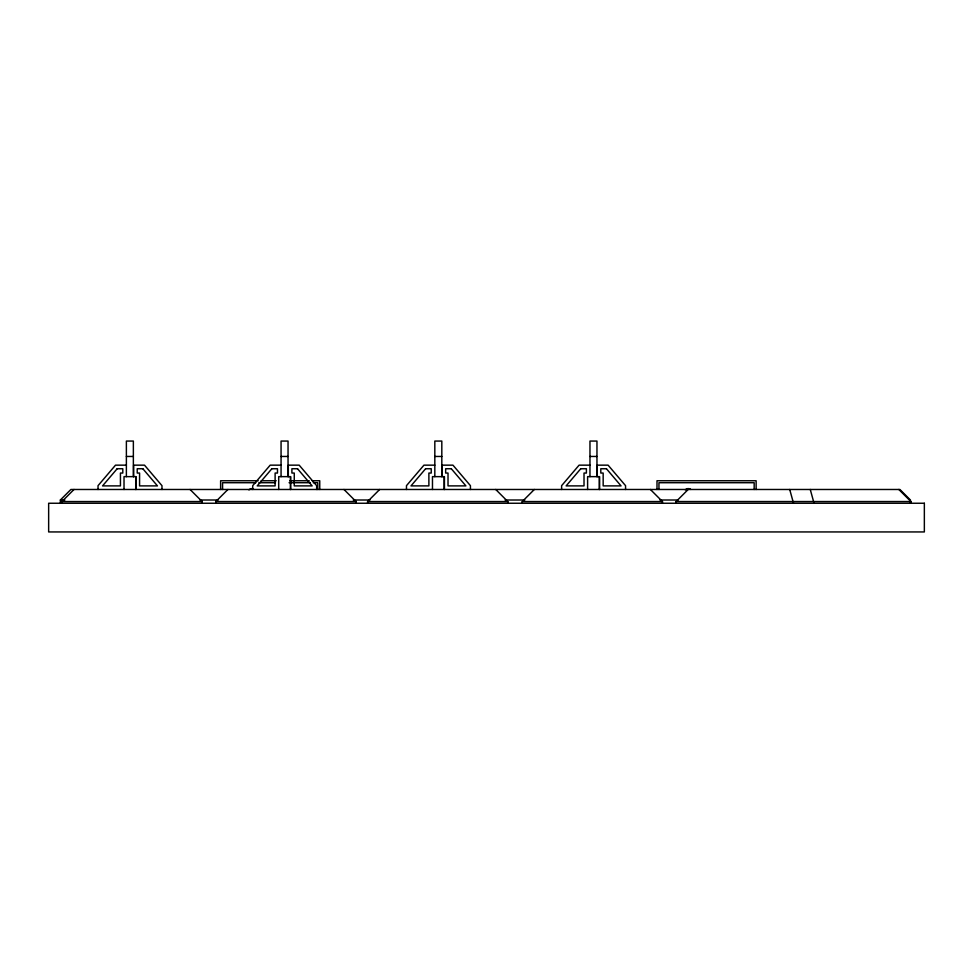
<?xml version="1.0" encoding="UTF-8"?>
<svg xmlns="http://www.w3.org/2000/svg" width="973" height="973" viewBox="0 0 973 973"><rect width="100%" height="100%" fill="white"/><g stroke="black" fill="none" stroke-linecap="round" stroke-linejoin="round"><path stroke-width="1.46" d="M60.362 503.248L60.362 500.013L70.895 489.48L899.891 489.48L910.424 500.013L910.424 503.248M61.919 503.248L61.919 501.557L73.997 489.48M215.836 503.248L215.836 501.557L227.913 489.48M367.587 503.248L367.587 501.557L379.665 489.48M522.258 503.248L522.258 501.557L534.335 489.48M676.113 503.248L676.113 501.545L688.179 489.48M126.381 456.459L133.362 456.459M281.063 456.459L288.044 456.459M434.822 456.459L441.815 456.459M589.966 456.459L596.96 456.459M126.381 465.155L115.507 465.155L98.03 485.673L98.03 489.48M281.063 465.155L270.19 465.155L252.712 485.673L252.712 489.48M434.822 465.155L423.948 465.155L406.471 485.673L406.471 489.48M589.966 465.155L579.093 465.155L561.616 485.673L561.616 489.48M258.173 480.759L220.616 480.759L220.616 489.48M261.178 480.759L276.198 480.759M289.711 480.759L309.244 480.759M312.248 480.759L319.752 480.759L319.752 489.48M255.826 482.717L222.574 482.717L222.574 489.48M258.854 482.717L275.481 482.717M289.078 482.717L310.241 482.717M313.257 482.717L317.794 482.717L317.794 489.48M60.362 500.013L64.875 500.013M199.939 500.013L218.147 500.013M353.272 500.013L369.971 500.013M505.084 500.013L524.824 500.013M659.937 500.013L678.157 500.013M61.919 501.557L202.141 501.557L202.141 503.248M215.836 501.557L356.057 501.557L356.057 503.248M367.587 501.557L507.809 501.557L507.809 503.248M522.258 501.557L662.479 501.557L662.479 503.248M676.113 501.545L910.898 501.545L910.898 503.248M898.833 489.48L910.898 501.545M650.402 489.48L662.479 501.557M495.731 489.48L507.809 501.557M343.98 489.48L356.057 501.557M190.063 489.48L202.141 501.557M810.266 489.48L814.048 503.248M789.723 489.48L793.506 503.248M756.13 489.48L756.13 480.759L656.994 480.759L656.994 489.48M754.172 489.48L754.172 482.717L658.952 482.717L658.952 489.48M625.566 489.48L625.566 485.673L608.101 465.155L597.215 465.155L597.215 476.636M599.575 489.48L599.575 476.636L587.607 476.636L587.607 489.48M599.319 476.636L599.319 489.48M596.96 476.636L596.96 441.061L589.966 441.061L589.966 476.636M470.433 489.48L470.433 485.673L452.956 465.155L442.083 465.155L442.083 476.636M444.43 489.48L444.43 476.636L432.474 476.636L432.474 489.48M444.175 476.636L444.175 489.48M441.815 476.636L441.815 441.061L434.822 441.061L434.822 476.636M316.663 489.48L316.663 485.673L299.185 465.155L288.312 465.155L288.312 476.636M290.672 489.48L290.672 476.636L278.704 476.636L278.704 489.48M290.404 476.636L290.404 489.48M288.044 476.636L288.044 441.061L281.063 441.061L281.063 476.636M161.98 489.48L161.98 485.673L144.503 465.155L133.629 465.155L133.629 476.636M135.989 489.48L135.989 476.636L124.021 476.636L124.021 489.48M135.721 476.636L135.721 489.48M133.362 476.636L133.362 441.061L126.381 441.061L126.381 476.636M685.357 489.93A3.333 3.333 0 0 1 686.33 489.078M686.719 488.884A3.333 3.333 0 0 1 687.996 488.628L688.422 488.628A3.673 3.661 0 0 1 689.833 488.908M690.38 489.2A3.673 3.661 0 0 1 690.721 489.431M253.454 488.908A3.673 3.661 0 0 0 252.043 488.628L251.618 488.628A3.333 3.333 0 0 0 250.341 488.884M248.979 489.93A3.333 3.333 0 0 1 249.587 489.322M117.161 468.743L102.554 485.892L120.433 485.892L120.433 473.048L122.793 473.048L122.793 468.743L117.161 468.743M271.844 468.743L257.237 485.892L275.116 485.892L275.116 473.048L277.475 473.048L277.475 468.743L271.844 468.743M425.602 468.743L411.007 485.892L428.886 485.892L428.886 473.048L431.234 473.048L431.234 468.743L425.602 468.743M580.747 468.743L566.14 485.892L584.019 485.892L584.019 473.048L586.378 473.048L586.378 468.743L580.747 468.743M142.849 468.743L137.217 468.743L137.217 473.048L139.577 473.048L139.577 485.892L157.456 485.892L142.849 468.743M297.531 468.743L291.9 468.743L291.9 473.048L294.26 473.048L294.26 485.892L312.138 485.892L297.531 468.743M451.302 468.743L445.67 468.743L445.67 473.048L448.018 473.048L448.018 485.892L465.897 485.892L451.302 468.743M606.434 468.743L600.803 468.743L600.803 473.048L603.163 473.048L603.163 485.892L621.042 485.892L606.434 468.743M924.35 503.248L48.65 503.248L48.65 531.939L924.35 531.939L924.35 503.248"/></g></svg>
